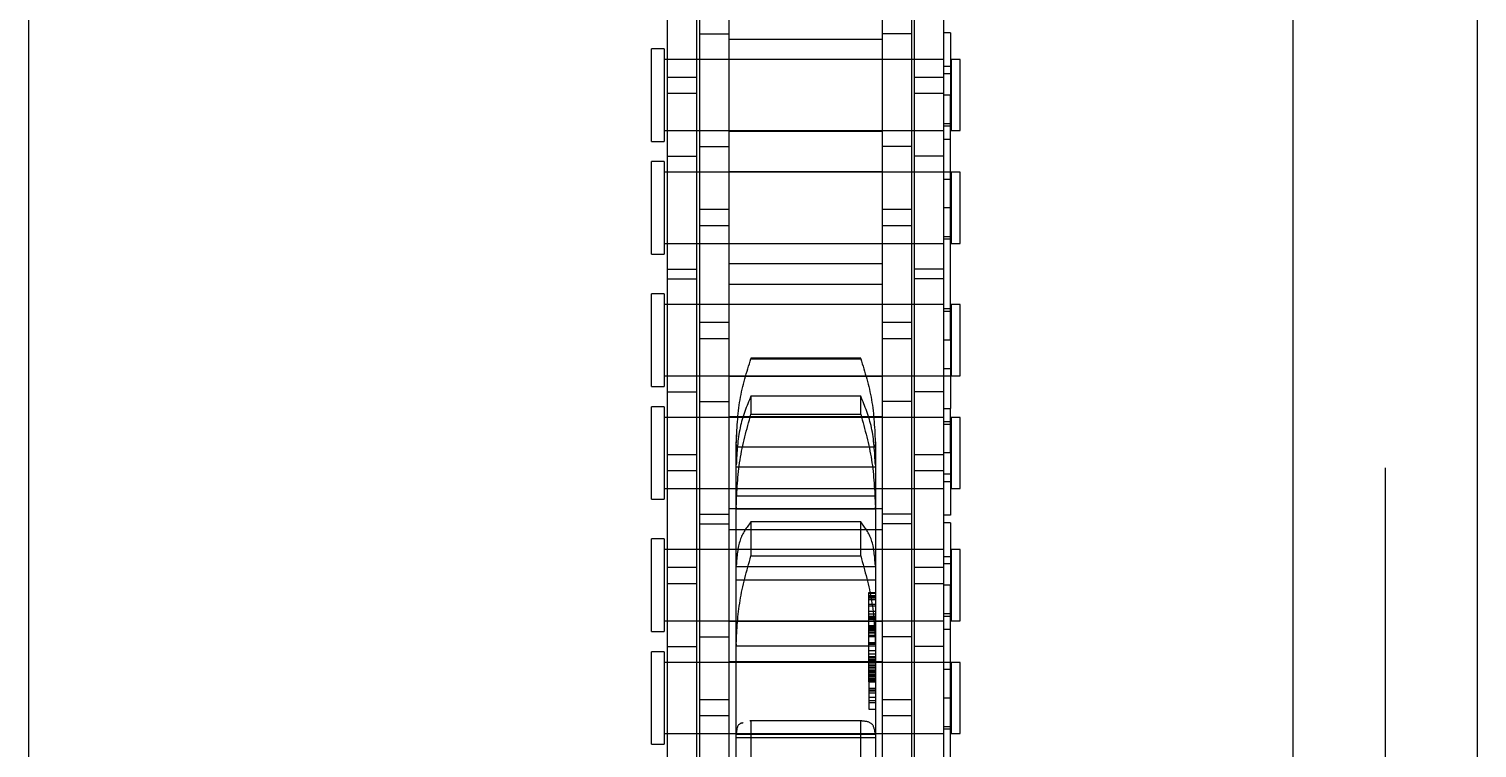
# Model space of a CAD drawing. Header units: metres. Extents: x 0 to 63075, y 0 to 44550.
# Drawn here: x 14109.2 to 14184.2, y 29318.4 to 29355.7 of the extents above; entities that cross this region are included whole.
import ezdxf

# ---------------------------------------------------------------- set-up
doc = ezdxf.new("R2010")
doc.units = ezdxf.units.M
doc.header["$LTSCALE"] = 75
doc.linetypes.add('HIDDEN2', pattern=[4.7625, 3.175, -1.5875])
for name, color, linetype in [('SDM', 7, 'Continuous'), ('SL4', 4, 'Continuous'), ('ST1', 7, 'HIDDEN2')]:
    doc.layers.add(name, color=color, linetype=linetype)

# ---------------------------------------------------------------- blocks, each defined once
blk = doc.blocks.new('A$Cb6dca9d5')
at = {"layer": 'SL4'}
for p, q in [((262.765, 2339.738), (262.765, 3664.713)), ((328.24, 2339.738), (328.24, 3664.713)), ((337.765, 3664.713), (337.765, 2339.738))]:
    blk.add_line(p, q, dxfattribs=at)
at = {"layer": 'ST1'}
for p, q in [((328.24, 2339.738), (328.24, 3664.713)), ((333.003, 3664.713), (333.003, 2339.738)), ((297.515, 2615.651), (297.515, 2622.001)), ((299.035, 2615.651), (299.035, 2622.001)), ((306.965, 2615.651), (306.965, 2622.001)), ((308.485, 2615.651), (308.485, 2622.001)), ((295.843, 2609.301), (295.843, 2618.396)), ((297.363, 2609.301), (297.363, 2618.396)), ((308.637, 2609.301), (308.637, 2618.396)), ((310.157, 2609.301), (310.157, 2618.396)), ((297.515, 2615.651), (299.035, 2615.651)), ((297.515, 2606.556), (297.515, 2615.651)), ((299.035, 2606.556), (299.035, 2615.651)), ((299.035, 2615.368), (306.965, 2615.368)), ((308.485, 2615.651), (306.965, 2615.651)), ((306.965, 2606.556), (306.965, 2615.651)), ((308.485, 2606.556), (308.485, 2615.651)), ((310.489, 2615.707), (310.157, 2615.707)), ((310.489, 2615.707), (310.489, 2612.476)), ((295, 2610.077), (295, 2614.874)), ((295.659, 2614.874), (295, 2614.874)), ((295.659, 2614.874), (295.659, 2610.077)), ((310.157, 2614.321), (295.659, 2614.321)), ((297.363, 2614.321), (295.843, 2614.321)), ((299.035, 2614.321), (297.515, 2614.321)), ((306.965, 2614.321), (299.035, 2614.321)), ((308.485, 2614.321), (306.965, 2614.321)), ((310.157, 2614.321), (308.637, 2614.321)), ((310.526, 2613.952), (310.157, 2613.952)), ((310.526, 2614.321), (310.526, 2610.631)), ((311, 2614.321), (310.526, 2614.321)), ((311, 2610.631), (311, 2614.321)), ((295.843, 2613.408), (297.363, 2613.408)), ((308.637, 2613.408), (310.157, 2613.408)), ((310.489, 2613.583), (310.157, 2613.583)), ((297.363, 2612.548), (295.843, 2612.548)), ((310.157, 2612.548), (308.637, 2612.548)), ((310.489, 2612.476), (310.157, 2612.476)), ((310.489, 2599.776), (310.489, 2612.476)), ((310.157, 2611), (310.526, 2611)), ((310.489, 2610.857), (310.157, 2610.857)), ((295, 2610.077), (295.659, 2610.077)), ((295.659, 2610.631), (310.157, 2610.631)), ((295.843, 2610.631), (297.363, 2610.631)), ((297.515, 2610.631), (299.035, 2610.631)), ((299.035, 2610.631), (306.965, 2610.631)), ((306.965, 2610.588), (299.035, 2610.588)), ((306.965, 2610.631), (308.485, 2610.631)), ((308.637, 2610.631), (310.157, 2610.631)), ((310.489, 2610.18), (310.157, 2610.18)), ((310.526, 2610.631), (311, 2610.631)), ((295.843, 2609.301), (297.363, 2609.301)), ((295.843, 2602.951), (295.843, 2609.301)), ((297.363, 2602.951), (297.363, 2609.301)), ((297.515, 2609.803), (299.035, 2609.803)), ((308.485, 2609.803), (306.965, 2609.803)), ((310.157, 2609.301), (308.637, 2609.301)), ((308.637, 2602.951), (308.637, 2609.301)), ((310.157, 2602.951), (310.157, 2609.301)), ((295, 2604.229), (295, 2609.026)), ((295.659, 2609.026), (295, 2609.026)), ((295.659, 2609.026), (295.659, 2604.229)), ((299.035, 2608.516), (306.965, 2608.516)), ((310.157, 2608.473), (295.659, 2608.473)), ((297.363, 2608.473), (295.843, 2608.473)), ((299.035, 2608.473), (297.515, 2608.473)), ((306.965, 2608.473), (299.035, 2608.473)), ((308.485, 2608.473), (306.965, 2608.473)), ((310.489, 2608.473), (308.637, 2608.473)), ((310.526, 2608.104), (310.157, 2608.104)), ((310.526, 2608.473), (310.526, 2604.783)), ((311, 2608.473), (310.526, 2608.473)), ((311, 2604.783), (311, 2608.473)), ((297.515, 2605.696), (297.515, 2606.556)), ((297.515, 2606.556), (299.035, 2606.556)), ((299.035, 2605.696), (299.035, 2606.556)), ((306.965, 2605.696), (306.965, 2606.556)), ((306.965, 2606.556), (308.485, 2606.556)), ((308.485, 2605.696), (308.485, 2606.556)), ((310.489, 2606.628), (310.157, 2606.628)), ((297.515, 2596.601), (297.515, 2605.696)), ((299.035, 2605.696), (297.515, 2605.696)), ((299.035, 2596.601), (299.035, 2605.696)), ((306.965, 2596.601), (306.965, 2605.696)), ((308.485, 2605.696), (306.965, 2605.696)), ((308.485, 2596.601), (308.485, 2605.696)), ((295.659, 2604.783), (310.157, 2604.783)), ((295.843, 2604.783), (297.363, 2604.783)), ((297.515, 2604.783), (299.035, 2604.783)), ((299.035, 2604.783), (306.965, 2604.783)), ((306.965, 2604.783), (308.485, 2604.783)), ((308.637, 2604.783), (310.157, 2604.783)), ((310.157, 2605.152), (310.526, 2605.152)), ((310.489, 2605.009), (310.157, 2605.009)), ((310.526, 2604.783), (311, 2604.783)), ((295, 2604.229), (295.659, 2604.229)), ((295.843, 2603.453), (297.363, 2603.453)), ((306.965, 2603.736), (299.035, 2603.736)), ((310.157, 2603.453), (308.637, 2603.453)), ((295.843, 2602.951), (297.363, 2602.951)), ((295.843, 2593.856), (295.843, 2602.951)), ((297.363, 2593.856), (297.363, 2602.951)), ((299.035, 2602.668), (306.965, 2602.668)), ((310.157, 2602.951), (308.637, 2602.951)), ((308.637, 2593.856), (308.637, 2602.951)), ((310.157, 2593.856), (310.157, 2602.951)), ((295, 2597.377), (295, 2602.174)), ((295.659, 2602.174), (295, 2602.174)), ((295.659, 2602.174), (295.659, 2597.377)), ((310.157, 2601.621), (295.659, 2601.621)), ((297.363, 2601.621), (295.843, 2601.621)), ((299.035, 2601.621), (297.515, 2601.621)), ((306.965, 2601.621), (299.035, 2601.621)), ((308.485, 2601.621), (306.965, 2601.621)), ((310.157, 2601.621), (308.637, 2601.621)), ((310.489, 2601.395), (310.157, 2601.395)), ((310.526, 2601.252), (310.157, 2601.252)), ((310.526, 2601.621), (310.526, 2597.931)), ((311, 2601.621), (310.526, 2601.621)), ((311, 2597.931), (311, 2601.621)), ((297.515, 2600.708), (299.035, 2600.708)), ((306.965, 2600.708), (308.485, 2600.708)), ((299.035, 2599.848), (297.515, 2599.848)), ((308.485, 2599.848), (306.965, 2599.848)), ((310.489, 2599.776), (310.157, 2599.776)), ((310.489, 2599.776), (310.489, 2596.224)), ((300.157, 2598.835), (300.157, 2598.811)), ((305.843, 2598.835), (300.157, 2598.835)), ((300.157, 2598.811), (305.843, 2598.811)), ((305.843, 2598.811), (305.843, 2598.835)), ((310.157, 2598.3), (310.526, 2598.3)), ((295, 2597.377), (295.659, 2597.377)), ((295.659, 2597.931), (310.157, 2597.931)), ((295.843, 2597.931), (297.363, 2597.931)), ((297.515, 2597.931), (299.035, 2597.931)), ((299.035, 2597.931), (306.965, 2597.931)), ((306.965, 2597.888), (299.035, 2597.888)), ((306.965, 2597.931), (308.485, 2597.931)), ((308.637, 2597.931), (310.489, 2597.931)), ((310.526, 2597.931), (311, 2597.931)), ((295.843, 2597.103), (297.363, 2597.103)), ((297.515, 2596.601), (299.035, 2596.601)), ((297.515, 2590.251), (297.515, 2596.601)), ((299.035, 2590.251), (299.035, 2596.601)), ((300.157, 2596.873), (300.157, 2595.935)), ((305.843, 2596.873), (300.157, 2596.873)), ((305.843, 2595.935), (305.843, 2596.873)), ((308.485, 2596.601), (306.965, 2596.601)), ((306.965, 2590.251), (306.965, 2596.601)), ((308.485, 2590.251), (308.485, 2596.601)), ((310.157, 2597.103), (308.637, 2597.103)), ((295, 2591.529), (295, 2596.326)), ((295.659, 2596.326), (295, 2596.326)), ((295.659, 2596.326), (295.659, 2591.529)), ((310.157, 2595.773), (295.659, 2595.773)), ((297.363, 2595.773), (295.843, 2595.773)), ((299.035, 2595.773), (297.515, 2595.773)), ((299.035, 2595.816), (306.965, 2595.816)), ((306.965, 2595.773), (299.035, 2595.773)), ((300.157, 2595.935), (305.843, 2595.935)), ((308.485, 2595.773), (306.965, 2595.773)), ((310.157, 2595.773), (308.637, 2595.773)), ((310.157, 2596.224), (310.489, 2596.224)), ((310.489, 2593.928), (310.489, 2596.224)), ((310.526, 2595.773), (310.526, 2592.083)), ((311, 2595.773), (310.526, 2595.773)), ((311, 2592.083), (311, 2595.773)), ((310.489, 2595.547), (310.157, 2595.547)), ((310.526, 2595.404), (310.157, 2595.404)), ((299.405, 2594.999), (299.395, 2594.502)), ((299.395, 2594.362), (299.395, 2594.502)), ((299.395, 2594.235), (299.395, 2594.362)), ((299.395, 2594.362), (299.395, 2594.235)), ((306.605, 2594.502), (306.605, 2594.362)), ((306.605, 2594.362), (306.605, 2594.235)), ((306.605, 2594.235), (306.605, 2594.362)), ((295.843, 2592.996), (295.843, 2593.856)), ((295.843, 2593.856), (297.363, 2593.856)), ((297.363, 2592.996), (297.363, 2593.856)), ((306.605, 2594.235), (299.395, 2594.235)), ((299.395, 2593.305), (299.395, 2594.235)), ((306.605, 2594.235), (306.605, 2593.305)), ((308.637, 2592.996), (308.637, 2593.856)), ((308.637, 2593.856), (310.157, 2593.856)), ((310.489, 2593.928), (310.157, 2593.928)), ((310.157, 2592.996), (310.157, 2593.856)), ((310.489, 2593.928), (310.489, 2590.697)), ((295.843, 2583.901), (295.843, 2592.996)), ((297.363, 2592.996), (295.843, 2592.996)), ((297.363, 2583.901), (297.363, 2592.996)), ((299.395, 2591.14), (299.395, 2593.305)), ((306.605, 2593.196), (299.395, 2593.196)), ((306.605, 2593.305), (306.605, 2591.14)), ((308.637, 2583.901), (308.637, 2592.996)), ((310.157, 2592.996), (308.637, 2592.996)), ((310.157, 2583.901), (310.157, 2592.996)), ((310.489, 2592.821), (310.157, 2592.821)), ((295.659, 2592.083), (310.157, 2592.083)), ((295.843, 2592.083), (297.363, 2592.083)), ((297.515, 2592.083), (299.035, 2592.083)), ((299.035, 2592.083), (306.965, 2592.083)), ((306.965, 2592.083), (308.485, 2592.083)), ((308.637, 2592.083), (310.157, 2592.083)), ((310.157, 2592.452), (310.526, 2592.452)), ((310.526, 2592.083), (311, 2592.083)), ((295, 2591.529), (295.659, 2591.529)), ((299.395, 2591.698), (306.605, 2591.698)), ((297.515, 2590.753), (299.035, 2590.753)), ((306.965, 2591.036), (299.035, 2591.036)), ((299.395, 2591.012), (299.395, 2591.14)), ((299.395, 2591.14), (299.395, 2591.012)), ((306.605, 2591.012), (299.395, 2591.012)), ((299.395, 2588.098), (299.395, 2591.012)), ((306.605, 2591.14), (306.605, 2591.012)), ((306.605, 2591.012), (306.605, 2591.14)), ((306.605, 2591.012), (306.605, 2588.098)), ((308.485, 2590.753), (306.965, 2590.753)), ((310.489, 2590.697), (310.157, 2590.697)), ((297.515, 2590.251), (299.035, 2590.251)), ((297.515, 2581.156), (297.515, 2590.251)), ((299.035, 2581.156), (299.035, 2590.251)), ((299.035, 2589.968), (306.965, 2589.968)), ((300.157, 2590.354), (300.157, 2588.591)), ((305.843, 2590.354), (300.157, 2590.354)), ((305.843, 2588.591), (305.843, 2590.354)), ((308.485, 2590.251), (306.965, 2590.251)), ((306.965, 2581.156), (306.965, 2590.251)), ((308.485, 2581.156), (308.485, 2590.251)), ((310.489, 2590.307), (310.157, 2590.307)), ((310.489, 2590.307), (310.489, 2587.076)), ((295, 2584.677), (295, 2589.474)), ((295.659, 2589.474), (295, 2589.474)), ((295.659, 2589.474), (295.659, 2584.677)), ((310.157, 2588.921), (295.659, 2588.921)), ((297.363, 2588.921), (295.843, 2588.921)), ((299.035, 2588.921), (297.515, 2588.921)), ((306.965, 2588.921), (299.035, 2588.921)), ((300.157, 2588.591), (305.843, 2588.591)), ((308.485, 2588.921), (306.965, 2588.921)), ((310.157, 2588.921), (308.637, 2588.921)), ((310.526, 2588.552), (310.157, 2588.552)), ((310.526, 2588.921), (310.526, 2585.231)), ((311, 2588.921), (310.526, 2588.921)), ((311, 2585.231), (311, 2588.921)), ((295.843, 2588.008), (297.363, 2588.008)), ((299.395, 2584.03), (299.395, 2588.098)), ((306.605, 2588.02), (299.395, 2588.02)), ((306.605, 2588.098), (306.605, 2584.03)), ((308.637, 2588.008), (310.157, 2588.008)), ((310.489, 2588.183), (310.157, 2588.183)), ((297.363, 2587.148), (295.843, 2587.148)), ((299.395, 2587.351), (306.605, 2587.351)), ((310.157, 2587.148), (308.637, 2587.148)), ((310.489, 2587.076), (310.157, 2587.076)), ((310.489, 2574.376), (310.489, 2587.076)), ((306.27, 2586.664), (306.27, 2586.699)), ((306.27, 2586.699), (306.605, 2586.699)), ((306.27, 2586.684), (306.605, 2586.684)), ((306.27, 2586.457), (306.27, 2586.664)), ((306.27, 2586.664), (306.605, 2586.664)), ((306.27, 2586.654), (306.605, 2586.654)), ((306.27, 2586.537), (306.605, 2586.537)), ((306.27, 2586.499), (306.605, 2586.499)), ((306.27, 2586.421), (306.27, 2586.457)), ((306.27, 2586.457), (306.605, 2586.457)), ((306.27, 2586.096), (306.27, 2586.421)), ((306.27, 2586.421), (306.605, 2586.421)), ((306.27, 2586.33), (306.605, 2586.33)), ((306.27, 2586.012), (306.27, 2586.096)), ((306.27, 2586.096), (306.605, 2586.096)), ((306.27, 2585.73), (306.27, 2586.012)), ((306.27, 2586.012), (306.605, 2586.012)), ((306.27, 2584.882), (306.27, 2585.73)), ((306.27, 2585.73), (306.605, 2585.73)), ((306.27, 2585.593), (306.605, 2585.593)), ((306.27, 2585.472), (306.605, 2585.472)), ((306.27, 2585.424), (306.605, 2585.424)), ((306.27, 2585.386), (306.605, 2585.386)), ((306.27, 2585.34), (306.605, 2585.34)), ((306.27, 2585.313), (306.605, 2585.313)), ((310.157, 2585.6), (310.526, 2585.6)), ((310.489, 2585.457), (310.157, 2585.457)), ((295, 2584.677), (295.659, 2584.677)), ((295.659, 2585.231), (310.157, 2585.231)), ((295.843, 2585.231), (297.363, 2585.231)), ((297.515, 2585.231), (299.035, 2585.231)), ((299.035, 2585.231), (306.965, 2585.231)), ((306.965, 2585.188), (299.035, 2585.188)), ((306.27, 2584.978), (306.605, 2584.978)), ((306.27, 2584.955), (306.605, 2584.955)), ((306.27, 2584.492), (306.27, 2584.882)), ((306.27, 2584.882), (306.605, 2584.882)), ((306.27, 2584.875), (306.605, 2584.875)), ((306.27, 2584.854), (306.605, 2584.854)), ((306.27, 2584.837), (306.605, 2584.837)), ((306.27, 2584.782), (306.605, 2584.782)), ((306.27, 2584.728), (306.605, 2584.728)), ((306.27, 2584.648), (306.605, 2584.648)), ((306.27, 2584.602), (306.605, 2584.602)), ((306.965, 2585.231), (308.485, 2585.231)), ((308.637, 2585.231), (310.157, 2585.231)), ((310.489, 2584.78), (310.157, 2584.78)), ((310.526, 2585.231), (311, 2585.231)), ((295.843, 2583.901), (297.363, 2583.901)), ((295.843, 2577.551), (295.843, 2583.901)), ((297.363, 2577.551), (297.363, 2583.901)), ((297.515, 2584.403), (299.035, 2584.403)), ((299.395, 2583.914), (299.395, 2584.03)), ((299.395, 2584.03), (299.395, 2583.914)), ((306.605, 2583.914), (299.395, 2583.914)), ((299.395, 2579.369), (299.395, 2583.914)), ((306.27, 2584.492), (306.605, 2584.492)), ((306.27, 2582.063), (306.27, 2584.492)), ((306.27, 2584.474), (306.605, 2584.474)), ((306.27, 2584.453), (306.605, 2584.453)), ((306.27, 2584.412), (306.605, 2584.412)), ((306.27, 2584.112), (306.605, 2584.112)), ((306.27, 2584.051), (306.605, 2584.051)), ((306.605, 2584.003), (306.27, 2584.003)), ((306.605, 2584.03), (306.605, 2583.914)), ((306.605, 2583.914), (306.605, 2579.369)), ((308.485, 2584.403), (306.965, 2584.403)), ((310.157, 2583.901), (308.637, 2583.901)), ((308.637, 2577.551), (308.637, 2583.901)), ((310.157, 2577.551), (310.157, 2583.901)), ((295, 2578.829), (295, 2583.626)), ((295.659, 2583.626), (295, 2583.626)), ((295.659, 2583.626), (295.659, 2578.829)), ((310.157, 2583.073), (295.659, 2583.073)), ((297.363, 2583.073), (295.843, 2583.073)), ((299.035, 2583.073), (297.515, 2583.073)), ((299.035, 2583.116), (306.965, 2583.116)), ((306.965, 2583.073), (299.035, 2583.073)), ((306.605, 2583.668), (306.27, 2583.668)), ((306.27, 2583.509), (306.605, 2583.509)), ((306.27, 2583.375), (306.605, 2583.375)), ((306.27, 2583.367), (306.605, 2583.367)), ((306.27, 2583.348), (306.605, 2583.348)), ((306.27, 2583.332), (306.605, 2583.332)), ((306.27, 2583.318), (306.605, 2583.318)), ((306.27, 2583.23), (306.605, 2583.23)), ((306.27, 2583.226), (306.605, 2583.226)), ((306.27, 2583.201), (306.605, 2583.201)), ((306.27, 2583.197), (306.605, 2583.197)), ((306.27, 2583.163), (306.605, 2583.163)), ((306.27, 2583.124), (306.605, 2583.124)), ((306.27, 2583.091), (306.605, 2583.091)), ((306.27, 2583.089), (306.605, 2583.089)), ((306.27, 2583.056), (306.605, 2583.056)), ((308.485, 2583.073), (306.965, 2583.073)), ((310.489, 2583.073), (308.637, 2583.073)), ((310.526, 2583.073), (310.526, 2579.383)), ((311, 2583.073), (310.526, 2583.073)), ((311, 2579.383), (311, 2583.073)), ((306.27, 2582.953), (306.605, 2582.953)), ((306.27, 2582.904), (306.605, 2582.904)), ((306.27, 2582.824), (306.605, 2582.824)), ((306.27, 2582.74), (306.605, 2582.74)), ((306.27, 2582.647), (306.605, 2582.647)), ((306.27, 2582.579), (306.605, 2582.579)), ((306.27, 2582.571), (306.605, 2582.571)), ((306.27, 2582.551), (306.605, 2582.551)), ((306.27, 2582.458), (306.605, 2582.458)), ((306.27, 2582.445), (306.605, 2582.445)), ((306.27, 2582.437), (306.605, 2582.437)), ((306.27, 2582.434), (306.605, 2582.434)), ((306.27, 2582.36), (306.605, 2582.36)), ((306.27, 2582.329), (306.605, 2582.329)), ((306.27, 2582.321), (306.605, 2582.321)), ((310.526, 2582.704), (310.157, 2582.704)), ((306.27, 2582.244), (306.605, 2582.244)), ((306.27, 2582.187), (306.605, 2582.187)), ((306.27, 2582.186), (306.605, 2582.186)), ((306.27, 2582.173), (306.605, 2582.173)), ((306.27, 2582.122), (306.605, 2582.122)), ((306.27, 2582.122), (306.605, 2582.122)), ((306.27, 2582.063), (306.605, 2582.063)), ((306.27, 2582.063), (306.27, 2581.648)), ((306.27, 2581.74), (306.605, 2581.74)), ((306.27, 2581.648), (306.605, 2581.648)), ((306.27, 2581.648), (306.27, 2581.496)), ((306.27, 2581.599), (306.605, 2581.599)), ((297.515, 2580.296), (297.515, 2581.156)), ((297.515, 2581.156), (299.035, 2581.156)), ((299.035, 2580.296), (299.035, 2581.156)), ((306.27, 2581.496), (306.605, 2581.496)), ((306.27, 2581.496), (306.27, 2580.656)), ((306.27, 2581.264), (306.605, 2581.264)), ((306.27, 2581.094), (306.605, 2581.094)), ((306.27, 2580.991), (306.605, 2580.991)), ((306.965, 2580.296), (306.965, 2581.156)), ((306.965, 2581.156), (308.485, 2581.156)), ((308.485, 2580.296), (308.485, 2581.156)), ((310.489, 2581.228), (310.157, 2581.228)), ((297.515, 2571.201), (297.515, 2580.296)), ((299.035, 2580.296), (297.515, 2580.296)), ((299.035, 2571.201), (299.035, 2580.296)), ((305.901, 2580.043), (300.099, 2580.043)), ((300.157, 2580.041), (300.099, 2580.026)), ((300.157, 2580.041), (300.157, 2577.665)), ((305.843, 2580.041), (300.157, 2580.041)), ((305.843, 2577.665), (305.843, 2580.041)), ((306.27, 2580.656), (306.605, 2580.656)), ((306.965, 2571.201), (306.965, 2580.296)), ((308.485, 2580.296), (306.965, 2580.296)), ((308.485, 2571.201), (308.485, 2580.296)), ((295.659, 2579.383), (310.157, 2579.383)), ((295.843, 2579.383), (297.363, 2579.383)), ((297.515, 2579.383), (299.035, 2579.383)), ((299.035, 2579.383), (306.965, 2579.383)), ((299.395, 2573.887), (299.395, 2579.369)), ((306.605, 2579.331), (299.395, 2579.331)), ((306.605, 2579.369), (306.605, 2573.887)), ((306.965, 2579.383), (308.485, 2579.383)), ((308.637, 2579.383), (310.157, 2579.383)), ((310.157, 2579.752), (310.526, 2579.752)), ((310.489, 2579.609), (310.157, 2579.609)), ((310.526, 2579.383), (311, 2579.383)), ((295, 2578.829), (295.659, 2578.829)), ((299.395, 2579.181), (306.605, 2579.181))]:
    blk.add_line(p, q, dxfattribs=at)
for points, knots in [([(299.395, 2594.362), (299.433, 2595.15), (299.508, 2596.73), (299.94, 2598.117), (300.157, 2598.811)], [0, 0, 0, 0, 0.499098, 1, 1, 1, 1]), ([(305.843, 2598.811), (306.059, 2598.118), (306.492, 2596.731), (306.567, 2595.151), (306.605, 2594.362)], [0, 0, 0, 0, 0.500133, 1, 1, 1, 1]), ([(300.157, 2596.873), (299.941, 2596.351), (299.508, 2595.309), (299.433, 2593.972), (299.395, 2593.305)], [0, 0, 0, 0, 0.500534, 1, 1, 1, 1]), ([(306.605, 2593.305), (306.567, 2593.972), (306.492, 2595.309), (306.059, 2596.351), (305.843, 2596.873)], [0, 0, 0, 0, 0.499459, 1, 1, 1, 1]), ([(299.395, 2591.14), (299.433, 2591.955), (299.508, 2593.588), (299.94, 2595.152), (300.157, 2595.935)], [0, 0, 0, 0, 0.499124, 1, 1, 1, 1]), ([(305.843, 2595.935), (306.059, 2595.153), (306.492, 2593.589), (306.567, 2591.956), (306.605, 2591.14)], [0, 0, 0, 0, 0.500152, 1, 1, 1, 1]), ([(300.157, 2590.354), (299.941, 2590.068), (299.508, 2589.495), (299.433, 2588.564), (299.395, 2588.098)], [0, 0, 0, 0, 0.500513, 1, 1, 1, 1]), ([(306.605, 2588.098), (306.567, 2588.564), (306.492, 2589.495), (306.059, 2590.068), (305.843, 2590.354)], [0, 0, 0, 0, 0.49948, 1, 1, 1, 1]), ([(299.395, 2584.03), (299.433, 2584.773), (299.508, 2586.263), (299.941, 2587.814), (300.157, 2588.591)], [0, 0, 0, 0, 0.499464, 1, 1, 1, 1]), ([(305.843, 2588.591), (306.059, 2587.814), (306.492, 2586.263), (306.567, 2584.773), (306.605, 2584.03)], [0, 0, 0, 0, 0.500529, 1, 1, 1, 1]), ([(306.605, 2579.369), (306.567, 2579.576), (306.492, 2579.99), (306.06, 2580.024), (305.843, 2580.041)], [0, 0, 0, 0, 0.499427, 1, 1, 1, 1]), ([(299.76, 2579.938), (299.702, 2579.928), (299.444, 2579.883), (299.416, 2579.593), (299.395, 2579.369)], [0, 0, 0, 0, 0.226088, 1, 1, 1, 1])]:
    blk.add_open_spline(points, degree=3, knots=knots, dxfattribs=at)

msp = doc.modelspace()

# ---------------------------------------------------------------- block references
at = {"layer": 'SDM'}
msp.add_blockref('A$Cb6dca9d5', (13846.469, 26739.769), dxfattribs=at)

doc.saveas('drawing.dxf')
